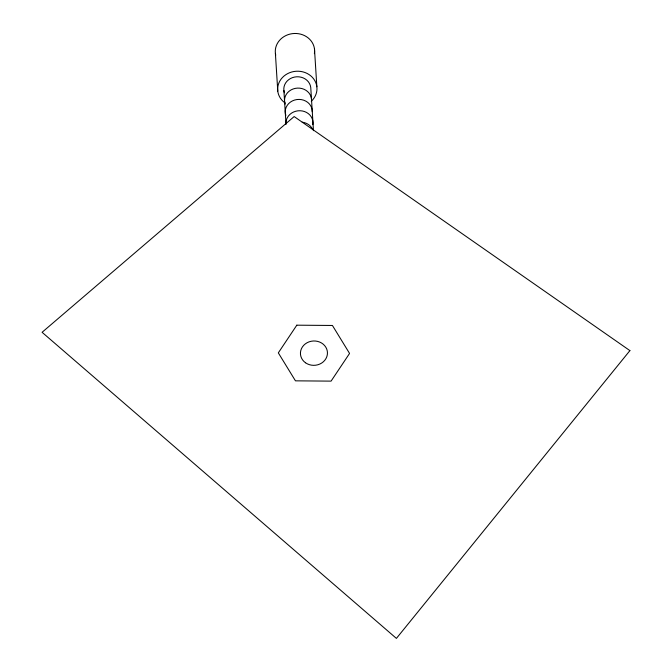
<?xml version="1.0" encoding="UTF-8"?>
<svg xmlns="http://www.w3.org/2000/svg" width="672" height="672" viewBox="0 0 672 672"><rect width="100%" height="100%" fill="white"/><g stroke="black" fill="none" stroke-linecap="round" stroke-linejoin="round"><path stroke-width="1.01" d="M314.488 49.022L316.865 86.772M313.471 130.687L310.75 87.452A13.516 12.18 -3.6 0 0 294.521 77.062A13.516 12.18 -3.6 0 0 284.432 92.778M283.886 90.443L286.028 124.412M275.394 53.382L277.771 91.123M302.215 122.17A13.516 12.18 -3.6 0 1 312.757 129.662M285.953 123.623A13.516 12.18 -3.6 0 1 300.174 110.737A13.516 12.18 -3.6 0 1 312.816 124.606M285.86 115.424A13.516 12.18 -3.6 0 1 296.822 99.557A13.516 12.18 -3.6 0 1 312.253 111.686M285.146 104.101A13.516 12.18 -3.6 0 1 295.235 88.385A13.516 12.18 -3.6 0 1 311.464 98.776M285.02 102.934A19.673 17.732 -3.6 0 1 282.408 77.557A19.673 17.732 -3.6 0 1 310.657 75.751A19.673 17.732 -3.6 0 1 311.296 101.254M275.73 55.205A19.673 17.732 -3.6 0 1 294.328 33.482A19.673 17.732 -3.6 0 1 314.387 53.659M296.806 325.181L278.317 352.867L295.453 380.839L331.078 381.125L349.566 353.438L332.43 325.466L296.806 325.181M629.908 350.616L396.404 638.4L42.092 332.296L294.16 116.558L629.908 350.616M305.491 362.762A13.516 12.18 -3.6 0 0 327.298 354.841A13.516 12.18 -3.6 0 0 309.036 341.863A13.516 12.18 -3.6 0 0 305.491 362.762"/></g></svg>
